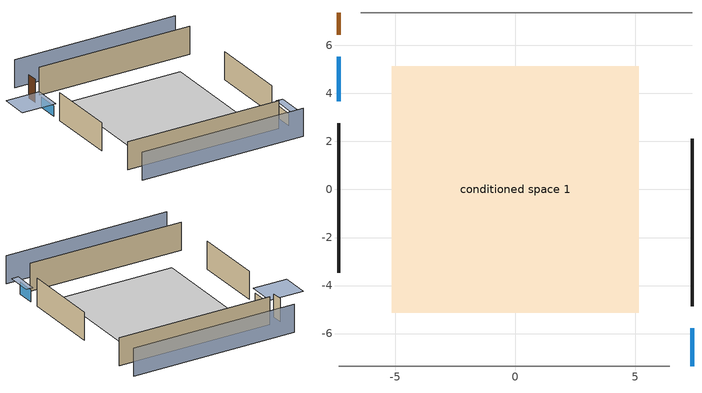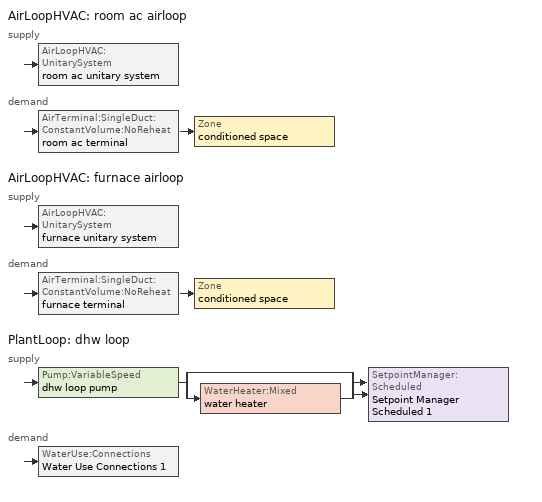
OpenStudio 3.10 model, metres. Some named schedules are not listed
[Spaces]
conditioned space 1
 floor foundation (Slab1 construction): -5.14,-5.14 -5.14,5.14 5.14,5.14 5.14,-5.14 z0
 wall outside (Wall1 construction): 7.36,-4.86 7.36,2.12 z0:2.44
 wall outside (Wall3 construction): -7.36,2.75 -7.36,-3.46 z0:2.44
 wall outside (AdiabaticWallConstruction): 7.36,-7.36 7.36,-5.79 z0:1.07; -7.36,5.52 -7.36,3.68 z0:0.92
 wall outside (AdiabaticWallConstruction 1): -7.36,7.36 -7.36,6.45 z0:2.03
 wall adiabatic (Wall2 construction): -7.36,-7.36 6.43,-7.36 z0:2.44
 wall adiabatic (Wall4 construction): 7.36,7.36 -6.43,7.36 z0:2.44
 window (WindowConstruction): 7.36,-7.36 7.36,-5.79 z0:1.07
 window (WindowConstruction 1): -7.36,5.52 -7.36,3.68 z0:0.91
 door (Door): -7.36,7.36 -7.36,6.45 z0:2.03
 ceiling adiabatic (Floor1 construction): 5.14,-5.14 5.14,5.14 -5.14,5.14 -5.14,-5.14 z0
shading: 7.36,9.5 -7.36,9.5 / -7.36,-9.5 7.36,-9.5 z0:2.44; 7.36,-5.48 7.36,-7.67 7.97,-7.67 7.97,-5.48 z1.37; -7.36,3.38 -7.36,5.82 -10.41,5.82 -10.41,3.38 z1.22
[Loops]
AirLoopHVAC 'room ac airloop'
 supply: AirLoopHVAC:UnitarySystem 'room ac unitary system'
 demand: AirTerminal:SingleDuct:ConstantVolume:NoReheat 'room ac terminal' > Zone 'conditioned space'
AirLoopHVAC 'furnace airloop'
 supply: AirLoopHVAC:UnitarySystem 'furnace unitary system'
 demand: AirTerminal:SingleDuct:ConstantVolume:NoReheat 'furnace terminal' > Zone 'conditioned space'
PlantLoop 'dhw loop'
 supply: Pump:VariableSpeed 'dhw loop pump' > split
  | bypass
  | WaterHeater:Mixed 'water heater'
  join > SetpointManager:Scheduled 'Setpoint Manager Scheduled 1'
 demand: WaterUse:Connections 'Water Use Connections 1'
[Site]
Chicago_IL: Latitude {deg}=41.9396; Longitude {deg}=-87.6568; Time Zone {hr}=-6; Elevation {m}=186; Terrain=Suburbs; Keep Site Location Information=Yes
[Site:GroundTemperature:Shallow]
5.77245, 3.41082, 3.22169, 4.34241, 8.84146, 13.3195, 17.2018, 19.6611, 19.8701, 17.8698, 14.0866, 9.74583
[Site:WaterMainsTemperature]
Calculation Method=Schedule; Temperature Schedule=mains temperature schedule
[Building]
Building 1
[Material] Roughness=Rough
Name | Thickness {m} | Conductivity {W/m-K} | Density {kg/m3} | Specific Heat {J/kg-K} | Thermal Absorptance | Solar Absorptance | Visible Absorptance
osb sheathing 0.5 in. | 0.0127 | 0.115458 | 512.64 | 1214.23 | 0.9 | 0.7 | 0.7
wall layer 1 | 0.2032 | 0.138231 | 1762.2 | 795.53 | 0.9 | 0.7 | 0.7
gypsum board | 0.0127 | 0.160291 | 801 | 837.4 | 0.9 | 0.6 | 0.6
osb sheathing 0.5 in. 1; osb sheathing 0.5 in. 2 | 0.0127 | 0.115458 | 512.64 | 1214.23
wall layer 2; wall layer 3 | 0.2032 | 0.737216 | 1762.2 | 795.53 | 0.9 | 0.7 | 0.7
ceiling stud and cavity | 0.0889 | 1.05181 | 20.9862 | 1087.66 | 0.9 | 0.7 | 0.7
gypsum board 1 | 0.00254 | 0.160291 | 801 | 837.4 | 0.9 | 0.6 | 0.6
concrete 4.0 in. | 0.1016 | 1.803125 | 2242.8 | 837.4 | 0.9 | 0.7 | 0.7
floor covering | 0.0127 | 0.0450781 | 54.468 | 1339.84 | 0.9 | 0.9 | 0.9
wood siding; wood siding 1 | 0.0254 | 0.102417 | 544.68 | 1172.36
wall rigid ins | 0.512978 | 0.029427 | 32.04 | 1214.23 | 0.9 | 0.7 | 0.7
wall stud and cavity | 0.0889 | 0.380278 | 52.3479 | 1209.89 | 0.9 | 0.7 | 0.7
door material | 0.04445 | 0.0612267 | 512.64 | 1214.23 | 0.9 | 0.7 | 0.7
wall stud and cavity 1 | 0.0889 | 0.391764 | 83.0341 | 1211.67 | 0.9 | 0.7 | 0.7
furniture material conditioned space 1 | 0.1524 | 0.115458 | 640.8 | 1214.23 | 0.9 | 0.6 | 0.6
[Construction]
Wall1 construction: osb sheathing 0.5 in., wall layer 1, gypsum board
Wall2 construction: osb sheathing 0.5 in. 1, wall layer 2, gypsum board
Wall3 construction: osb sheathing 0.5 in. 1, wall layer 1, gypsum board
Wall4 construction: osb sheathing 0.5 in. 2, wall layer 3, gypsum board
Floor1 construction: ceiling stud and cavity, gypsum board 1
Slab1 construction: concrete 4.0 in., floor covering
WindowConstruction; WindowConstruction 1: WindowMaterial
AdiabaticWallConstruction: wood siding, wall rigid ins, wall stud and cavity, gypsum board
Door: door material
AdiabaticWallConstruction 1: wood siding 1, wall rigid ins, wall stud and cavity, gypsum board
PartitionWallConstruction: gypsum board, wall stud and cavity 1, gypsum board
furniture construction conditioned space 1: furniture material conditioned space 1
[WindowMaterial:SimpleGlazingSystem]
WindowMaterial: U-Factor {W/m2-K}=2.15764; Solar Heat Gain Coefficient=0.44
[ThermalZone]
conditioned space: Multiplier=1; Volume {m3}=257.797; Thermostat=conditioned space temperature setpoint; Use Ideal Air Loads=No
[Sizing:Zone]
conditioned space: Zone Cooling Design Supply Air Temperature Input Method=SupplyAirTemperature; Zone Cooling Design Supply Air Temperature {C}=14; Zone Cooling Design Supply Air Temperature Difference {deltaC}=11.11; Zone Heating Design Supply Air Temperature Input Method=SupplyAirTemperature; Zone Heating Design Supply Air Temperature {C}=40; Zone Heating Design Supply Air Temperature Difference {deltaC}=11.11; Zone Cooling Design Supply Air Humidity Ratio {kg-H2O/kg-air}=0.0085; Zone Heating Design Supply Air Humidity Ratio {kg-H2O/kg-air}=0.008; Cooling Design Air Flow Method=DesignDay; Heating Design Air Flow Method=DesignDay; Account for Dedicated Outdoor Air System=No; Dedicated Outdoor Air System Control Strategy=NeutralSupplyAir; Dedicated Outdoor Air Low Setpoint Temperature for Design {C}=autosize; Dedicated Outdoor Air High Setpoint Temperature for Design {C}=autosize; Zone Load Sizing Method=Sensible Load Only No Latent Load; Zone Latent Cooling Design Supply Air Humidity Ratio Input Method=HumidityRatioDifference; Zone Cooling Design Supply Air Humidity Ratio Difference {kgWater/kgDryAir}=0.005; Zone Latent Heating Design Supply Air Humidity Ratio Input Method=HumidityRatioDifference; Zone Humidification Design Supply Air Humidity Ratio Difference {kgWater/kgDryAir}=0.005; Sizing Option=Coincident
[Zone equipment]
conditioned space: ideal air system, Sequential Fraction Schedule 1, Sequential Fraction Schedule, room ac terminal, Sequential Fraction Schedule 3, Sequential Fraction Schedule 2, furnace terminal, Sequential Fraction Schedule 5, Sequential Fraction Schedule 4
[Space]
conditioned space 1: Thermal Zone=conditioned space; Volume {m3}=257.797
[ThermostatSetpoint:DualSetpoint]
conditioned space temperature setpoint: Heating Setpoint Temperature Schedule=heating setpoint; Cooling Setpoint Temperature Schedule=cooling setpoint; Temperature Difference Between Cutout And Setpoint {deltaC}=0
[Foundation:Kiva]
Foundation Kiva 1: Initial Indoor Air Temperature {C}=21.1111; Wall Height Above Grade {m}=0.1016; Wall Depth Below Slab {m}=0.2032
[Foundation:Kiva:Settings]
Soil Conductivity {W/m-K}=2.4234; Soil Density {kg/m3}=1842.3; Soil Specific Heat {J/kg-K}=418.7; Ground Solar Absorptivity=0.9; Ground Thermal Absorptivity=0.9; Ground Surface Roughness {m}=0.03; Far-Field Width {m}=40; Deep-Ground Boundary Condition=ZeroFlux; Deep-Ground Depth {m}=40; Minimum Cell Dimension {m}=0.2; Maximum Cell Growth Coefficient=3; Simulation Timestep=Timestep
[SurfaceProperty:ExposedFoundationPerimeter]
Slab1: Exposed Perimeter Calculation Method=TotalExposedPerimeter; Total Exposed Perimeter {m}=15.33144
[SurfaceProperty:IncidentSolarMultiplier] Incident Solar Multiplier=1; Incident Solar Multiplier Schedule=trans schedule winter=0.85 summer=0.7
Window1; Window2
[InternalMass:Definition] Design Level Calculation Method=SurfaceArea
Name | Construction | Surface Area {m2}
partition wall mass | PartitionWallConstruction | 105.724
furniture mass conditioned space 1 | furniture construction conditioned space 1 | 42.28946
[InternalMass] Space or SpaceType=conditioned space 1; Multiplier=1
Name | Internal Mass Definition
partition wall mass | partition wall mass
furniture mass conditioned space 1 | furniture mass conditioned space 1
[ZoneHVAC:IdealLoadsAirSystem]
ideal air system: Maximum Heating Supply Air Temperature {C}=50; Minimum Cooling Supply Air Temperature {C}=10; Maximum Heating Supply Air Humidity Ratio {kg-H2O/kg-air}=0.015; Minimum Cooling Supply Air Humidity Ratio {kg-H2O/kg-air}=0.01; Heating Limit=LimitCapacity; Maximum Sensible Heating Capacity {W}=0; Cooling Limit=NoLimit; Dehumidification Control Type=None; Humidification Control Type=None
[Coil:Cooling:DX:SingleSpeed]
room ac clg coil: Availability Schedule=Always On Discrete; Rated Total Cooling Capacity {W}=805.066; Rated Sensible Heat Ratio=0.65; Rated COP {W/W}=3.10362; Rated Air Flow Rate {m3/s}=0.0337074; Rated Evaporator Fan Power Per Volume Flow Rate 2017 {W/(m3/s)}=773.3; Rated Evaporator Fan Power Per Volume Flow Rate 2023 {W/(m3/s)}=934.4; Total Cooling Capacity Function of Temperature Curve=Cool-CAP-fT1; Total Cooling Capacity Function of Flow Fraction Curve=Cool-CAP-fFF1; Energy Input Ratio Function of Temperature Curve=Cool-EIR-fT1; Energy Input Ratio Function of Flow Fraction Curve=Cool-EIR-fFF1; Part Load Fraction Correlation Curve=Cool-PLF-fPLR1; Minimum Outdoor Dry-Bulb Temperature for Compressor Operation {C}=-25; Nominal Time for Condensate Removal to Begin {s}=1000; Ratio of Initial Moisture Evaporation Rate and Steady State Latent Capacity=1.5; Maximum Cycling Rate {cycles/hr}=3; Latent Capacity Time Constant {s}=45; Condenser Type=AirCooled; Evaporative Condenser Effectiveness=0.9; Evaporative Condenser Air Flow Rate {m3/s}=autosize; Evaporative Condenser Pump Rated Power Consumption {W}=autosize; Crankcase Heater Capacity {W}=0; Maximum Outdoor Dry-Bulb Temperature for Crankcase Heater Operation {C}=10; Basin Heater Capacity {W/K}=0; Basin Heater Setpoint Temperature {C}=2
[Fan:SystemModel] Availability Schedule=Always On Discrete; Speed Control Method=Discrete; Electric Power Minimum Flow Rate Fraction=0.2; Design Pressure Rise {Pa}=500; Motor Efficiency=1; Motor In Air Stream Fraction=1; Design Electric Power Consumption {W}=autosize; Design Power Sizing Method=PowerPerFlow; Electric Power Per Unit Flow Rate Per Unit Pressure {W-s/m3-Pa}=1.66667; Fan Total Efficiency=0.7; Motor Loss Radiative Fraction=0; Speed Flow Fraction 1=1; Speed Electric Power Fraction 1=1
Name | Design Maximum Air Flow Rate {m3/s} | Electric Power Per Unit Flow Rate {W/(m3/s)}
room ac supply fan | 0.0335083 | 1e-06
furnace supply fan | 0.130729 | 1059.44
[EnergyManagementSystem:Sensor]
Name | Output Variable or Output Meter Index Key | Output Variable or Output Meter
room_ac_supply_fan_s | room ac supply fan | Fan Electricity Energy
room_ac_clg_coil_s | room ac clg coil | Cooling Coil Total Cooling Energy
furnace_supply_fan_s | furnace supply fan | Fan Electricity Energy
furnace_htg_coil_s | furnace htg coil | Heating Coil Heating Energy
htg_spt; htg_sp_s | heating setpoint | Schedule Value
cond_zone_temp | conditioned space | Zone Air Temperature
oa_temp |  | Site Outdoor Air Drybulb Temperature
water_heater_energy | water heater | Water Heater NaturalGas Rate
water_heater_on_cycle_parasitic | water heater | Water Heater On Cycle Parasitic Electricity Rate
water_heater_off_cycle_parasitic | water heater | Water Heater Off Cycle Parasitic Electricity Rate
fridge_tin_s; tin_s | conditioned space | Zone Mean Air Temperature
out_pb_s |  | Site Outdoor Air Barometric Pressure
out_wt_s |  | Site Outdoor Air Humidity Ratio
win_s | conditioned space | Zone Air Humidity Ratio
site_vw_s |  | Site Wind Speed
tout_s | conditioned space | Zone Outdoor Air Drybulb Temperature
cool_season | cooling season schedule | Schedule Value
furnace_airloop_Fan_RTF_s | furnace supply fan | Fan Runtime Fraction
room_ac_airloop_Fan_RTF_s | room ac supply fan | Fan Runtime Fraction
natural_vent_s | natural vent schedule | Schedule Value
clg_sp_s | cooling setpoint | Schedule Value
mech_vent_range_fan_0_sch_s | mech vent range fan 0 schedule | Schedule Value
mech_vent_bath_fan_0_sch_s | mech vent bath fan 0 schedule | Schedule Value
conditioned_space_htg_unmet_s | conditioned space | Zone Heating Setpoint Not Met Time
conditioned_space_clg_unmet_s | conditioned space | Zone Cooling Setpoint Not Met Time
htg_load_cond |  | Heating:EnergyTransfer:Zone:CONDITIONED SPACE
clg_load_cond |  | Cooling:EnergyTransfer:Zone:CONDITIONED SPACE
[EnergyManagementSystem:Program]
room_ac_supply_fan_disaggregate_program: Set room_ac_supply_fan_clg = 0; If room_ac_clg_coil_s > 0; Set room_ac_supply_fan_clg = room_ac_supply_fan_s; EndIf
furnace_supply_fan_disaggregate_program: Set furnace_supply_fan_primary_htg = 0; If furnace_htg_coil_s > 0; Set furnace_supply_fan_primary_htg = furnace_supply_fan_s; EndIf
other_heated_space_Temperature_Program: Set other_heated_space_temp_sch = 0.0; Set other_heated_space_temp_sch = other_heated_space_temp_sch + (cond_zone_temp * 0.5); Set other_heated_space_temp_sch = other_heated_space_temp_sch + (oa_temp * 0.5); If other_heated_space_temp_sch < htg_spt; Set other_heated_space_temp_sch = htg_spt; EndIf
water_heater_EC_adj: If WarmupFlag == 0; Set dhw_e_cons = water_heater_energy + water_heater_on_cycle_parasitic + water_heater_off_cycle_parasitic; Set water_heater_ec_adj_act = 0.0 * dhw_e_cons / 1; EndIf
fridge_schedule_program: Set Tin = fridge_tin_s*(9.0/5.0)+32.0; Set fridge_schedule_act = 0; If (Hour == 0); Set fridge_schedule_act = (-0.487+0.019*Tin); ElseIf (Hour == 1); Set fridge_schedule_act = (-0.34+0.016*Tin); ElseIf (Hour == 2); Set fridge_schedule_act = (-0.37+0.017*Tin); ElseIf (Hour == 3); Set fridge_schedule_act = (-0.361+0.016*Tin); ElseIf (Hour == 4); Set fridge_schedule_act = (-0.515+0.018*Tin); ElseIf (Hour == 5); Set fridge_schedule_act = (-0.684+0.021*Tin); ElseIf (Hour == 6); Set fridge_schedule_act = (-0.471+0.019*Tin); ElseIf (Hour == 7); Set fridge_schedule_act = (-0.159+0.015*Tin); ElseIf (Hour == 8); Set fridge_schedule_act = (-0.079+0.015*Tin); ElseIf (Hour == 9); Set fridge_schedule_act = (-0.417+0.019*Tin); ElseIf (Hour == 10); Set fridge_schedule_act = (-0.411+0.018*Tin); ElseIf (Hour == 11); Set fridge_schedule_act = (-0.386+0.018*Tin); ElseIf (Hour == 12); Set fridge_schedule_act = (-0.24+0.016*Tin); ElseIf (Hour == 13); Set fridge_schedule_act = (-0.314+0.017*Tin); ElseIf (Hour == 14); Set fridge_schedule_act = (-0.16+0.015*Tin); ElseIf (Hour == 15); Set fridge_schedule_act = (-0.121+0.015*Tin); ElseIf (Hour == 16); Set fridge_schedule_act = (-0.469+0.02*Tin); ElseIf (Hour == 17); Set fridge_schedule_act = (-0.412+0.02*Tin); ElseIf (Hour == 18); Set fridge_schedule_act = (-0.091+0.017*Tin); ElseIf (Hour == 19); Set fridge_schedule_act = (0.077+0.014*Tin); ElseIf (Hour == 20); Set fridge_schedule_act = (-0.118+0.016*Tin); ElseIf (Hour == 21); Set fridge_schedule_act = (-0.247+0.017*Tin); ElseIf (Hour == 22); Set fridge_schedule_act = (-0.445+0.019*Tin); ElseIf (Hour == 23); Set fridge_schedule_act = (-0.544+0.02*Tin); EndIf
natural_vent_program: Set Tin = tin_s; Set Tout = tout_s; Set Wout = out_wt_s; Set Pbar = out_pb_s; Set Phiout = (@RhFnTdbWPb Tout Wout Pbar); Set MaxHR = 0.0115; Set Tnvsp = (htg_sp_s + clg_sp_s) / 2; Set NVavail = natural_vent_s; Set ClgSsnAvail = cool_season; Set Qnv = 0; Set Qwhf = 0; Set whole_house_fan_act = 0; If ((Wout < MaxHR) && (Tin > Tout) && (Tin > Tnvsp) && (ClgSsnAvail > 0)); Set WHF_Flow = 0; Set Adj = (Tin-Tnvsp)/(Tin-Tout); Set Adj = (@Min Adj 1); Set Adj = (@Max Adj 0); If (WHF_Flow > 0); Set Qwhf = WHF_Flow*Adj; Set WHF_W = 0; Set whole_house_fan_act = WHF_W*Adj; ElseIf (NVavail > 0); Set NVArea = 1351.9621992960003; Set Cs = 8.968567957270247e-05; Set Cw = 6.158219665777789e-05; Set Tdiff = Tin-Tout; Set dT = (@Abs Tdiff); Set Vwind = site_vw_s; Set SGNV = NVArea*Adj*((((Cs*dT)+(Cw*(Vwind^2)))^0.5)/1000); Set MaxNV = 1.4322031742976002; Set Qnv = (@Min SGNV MaxNV); EndIf; EndIf; Set natural_vent_flow_act = Qnv; Set whole_house_fan_flow_act = Qwhf; Set natural_vent_program_Qnv = Qnv; Set natural_vent_program_Qwhf = Qwhf
infil_program: Set p_m = 0.14; Set p_s = 0.22; Set s_m = 270; Set s_s = 370; Set z_m = 9.99744; Set z_s = 2.4384; Set f_t = (((s_m/z_m)^p_m)*((z_s/s_s)^p_s)); Set Tdiff = tin_s-tout_s; Set dT = @Abs Tdiff; Set c = 0.038; Set Cs = 0.0652; Set Cw = 0.1484; Set n = 0.65; Set sft = (f_t*0.7000000000000001); Set temp1 = ((c*Cw)*((sft*site_vw_s)^(2*n)))^2; Set Qinf = (((c*Cs*(dT^n))^2)+temp1)^0.5; Set Qinf = (@Max Qinf 0); Set mech_vent_house_fan_sensible_load_act = 0.0; Set mech_vent_house_fan_latent_load_act = 0.0; Set OASupInPb = out_pb_s; Set OASupInTemp = tout_s; Set OASupInW = out_wt_s; Set OASupRho = (@RhoAirFnPbTdbW OASupInPb OASupInTemp OASupInW); Set OASupCp = (@CpAirFnW OASupInW); Set OASupInEnth = (@HFnTdbW OASupInTemp OASupInW); Set ZoneTemp = tin_s; Set ZoneW = win_s; Set ZoneCp = (@CpAirFnW ZoneW); Set ZoneAirEnth = (@HFnTdbW ZoneTemp ZoneW); Set mech_vent_house_fan_cfis_act = 0.0; Set QWHV_cfis_sup = 0.0; Set QWHV_cfis_suppl_sup = 0.0; Set QWHV_cfis_suppl_exh = 0.0; Set Qrange = 0; Set Qrange = Qrange + 0.04719 * mech_vent_range_fan_0_sch_s; Set Qbath = 0; Set Qbath = Qbath + 0.0236 * mech_vent_bath_fan_0_sch_s; Set Qdryer = 0; Set QWHV_sup = 0.0; Set QWHV_exh = 0.0; Set Qsupply = QWHV_sup + QWHV_cfis_sup + QWHV_cfis_suppl_sup; Set Qexhaust = Qrange + Qbath + Qdryer + QWHV_exh + QWHV_cfis_suppl_exh; Set Qfan = (@Max Qexhaust Qsupply); Set Qducts = 0; If Qducts < 0; Set Qsupply = Qsupply - Qducts; Else; Set Qexhaust = Qexhaust + Qducts; EndIf; Set Qfan_with_ducts = (@Max Qexhaust Qsupply); Set Qimb = (@Abs (Qsupply - Qexhaust)); If Qinf + Qimb > 0; Set Qtot = Qfan_with_ducts + (Qinf^2) / (Qinf + Qimb); Else; Set Qtot = Qfan_with_ducts; EndIf; Set Qinf_adj = Qtot - Qfan; Set infil_flow_act = Qinf_adj; Set infil_program_Qinf = Qinf_adj; Set infil_program_Qfan = Qfan; Set Qload = Qfan; Set Effectiveness_Sens = 0.0; Set Effectiveness_Lat = 0.0; Set Fan_MFR = Qload * OASupRho; Set ZoneInEnth = OASupInEnth; Set ZoneInTemp = OASupInTemp; Set FanTotalToCond = Fan_MFR * (ZoneInEnth - ZoneAirEnth); Set FanSensToCond = Fan_MFR * ZoneCp * (ZoneInTemp - ZoneTemp); Set FanLatToCond = FanTotalToCond - FanSensToCond; Set mech_vent_house_fan_sensible_load_act = mech_vent_house_fan_sensible_load_act + FanSensToCond; Set mech_vent_house_fan_latent_load_act = mech_vent_house_fan_latent_load_act + FanLatToCond
unmet_hours_program: Set htg_unmet_hours = 0; Set clg_unmet_hours = 0; Set unit_htg_unmet_hours = 0; If ((DayOfYear >= 1) && (DayOfYear <= 365)); Set unit_htg_unmet_hours = unit_htg_unmet_hours + conditioned_space_htg_unmet_s; If unit_htg_unmet_hours > htg_unmet_hours; Set htg_unmet_hours = unit_htg_unmet_hours; EndIf; EndIf; Set unit_clg_unmet_hours = 0; If ((DayOfYear >= 1) && (DayOfYear <= 365)); Set unit_clg_unmet_hours = unit_clg_unmet_hours + conditioned_space_clg_unmet_s; If unit_clg_unmet_hours > clg_unmet_hours; Set clg_unmet_hours = unit_clg_unmet_hours; EndIf; EndIf
total_loads_program: Set loads_htg_tot = 0; Set loads_clg_tot = 0; If htg_load_cond > 0; Set loads_htg_tot = loads_htg_tot + (htg_load_cond - clg_load_cond) * 1.0; EndIf; Set loads_htg_tot = (@Max loads_htg_tot 0); If clg_load_cond > 0; Set loads_clg_tot = loads_clg_tot + (clg_load_cond - htg_load_cond) * 0.4; EndIf; Set loads_clg_tot = (@Max loads_clg_tot 0)
total_airflows_program: Set total_infil_flow_rate = 0; Set total_mechvent_flow_rate = 0; Set total_natvent_flow_rate = 0; Set total_whf_flow_rate = 0; Set total_infil_flow_rate = total_infil_flow_rate + (infil_program_Qinf * 1); Set total_mechvent_flow_rate = total_mechvent_flow_rate + (infil_program_Qfan * 1); Set total_natvent_flow_rate = total_natvent_flow_rate + (natural_vent_program_Qnv * 1); Set total_whf_flow_rate = total_whf_flow_rate + (natural_vent_program_Qwhf * 1)
[EnergyManagementSystem:ProgramCallingManager]
room_ac_supply_fan_disaggregate_program_calling_manager: EndOfSystemTimestepBeforeHVACReporting; room_ac_supply_fan_disaggregate_program
furnace_supply_fan_disaggregate_program_calling_manager: EndOfSystemTimestepBeforeHVACReporting; furnace_supply_fan_disaggregate_program
other_heated_space_Temperature_Program_calling_manager: EndOfSystemTimestepAfterHVACReporting; other_heated_space_Temperature_Program
water_heater_EC_adj_ProgramManager: EndOfSystemTimestepBeforeHVACReporting; water_heater_EC_adj
fridge_schedule_program_calling_manager: BeginZoneTimestepAfterInitHeatBalance; fridge_schedule_program
natural_vent_program_calling_manager: BeginZoneTimestepAfterInitHeatBalance; natural_vent_program
infil_program_calling_manager: BeginZoneTimestepAfterInitHeatBalance; infil_program
unmet_hours_program_calling_manager: EndOfZoneTimestepBeforeZoneReporting; unmet_hours_program
total_loads_program_calling_manager: EndOfZoneTimestepAfterZoneReporting; total_loads_program
total_airflows_program_calling_manager: EndOfZoneTimestepAfterZoneReporting; total_airflows_program
[EnergyManagementSystem:OutputVariable] Type of Data in Variable=Summed
Name | EMS Variable | Update Frequency | EMS Program or Subroutine | Units
room ac supply fan disaggregate clg | room_ac_supply_fan_clg | SystemTimestep | room_ac_supply_fan_disaggregate_program | J
furnace supply fan disaggregate htg primary | furnace_supply_fan_primary_htg | SystemTimestep | furnace_supply_fan_disaggregate_program | J
loads_htg_tot_peakload_outvar; loads_htg_tot_annual_outvar | loads_htg_tot | ZoneTimestep | total_loads_program | J
loads_clg_tot_peakload_outvar; loads_clg_tot_annual_outvar | loads_clg_tot | ZoneTimestep | total_loads_program | J
htg_unmet_hours_annual_outvar | htg_unmet_hours | ZoneTimestep | unmet_hours_program | hr
clg_unmet_hours_annual_outvar | clg_unmet_hours | ZoneTimestep | unmet_hours_program | hr
[AirLoopHVAC:UnitarySystem] Control Type=Load; Controlling Zone or Thermostat Location=conditioned space; Dehumidification Control Type=None; Availability Schedule=Always On Discrete; Fan Placement=BlowThrough; DX Heating Coil Sizing Ratio=1; Use DOAS DX Cooling Coil=No; DOAS DX Cooling Coil Leaving Minimum Air Temperature {C}=2; Latent Load Control=SensibleOnlyLoadControl; Supply Air Flow Rate Method During Cooling Operation=SupplyAirFlowRate; Supply Air Flow Rate Method During Heating Operation=SupplyAirFlowRate; Supply Air Flow Rate Method When No Cooling or Heating is Required=SupplyAirFlowRate; Supply Air Flow Rate When No Cooling or Heating is Required {m3/s}=0; No Load Supply Air Flow Rate Control Set To Low Speed=Yes; Maximum Supply Air Temperature {C}=48.8889; Maximum Outdoor Dry-Bulb Temperature for Supplemental Heater Operation {C}=21; Ancilliary On-Cycle Electric Power {W}=0; Ancilliary Off-Cycle Electric Power {W}=0
Name | Supply Fan | Supply Air Fan Operating Mode Schedule | Cooling Coil | Supply Air Flow Rate During Cooling Operation {m3/s} | Supply Air Flow Rate During Heating Operation {m3/s} | Heating Coil
room ac unitary system | room ac supply fan | room ac auto fan schedule | room ac clg coil | 0.0335083 | 0
furnace unitary system | furnace supply fan | furnace auto fan schedule |  | 0 | 0.130729 | furnace htg coil
[AirLoopHVAC] Availability Schedule=Always On Discrete; Design Return Air Flow Fraction of Supply Air Flow=1
Name | Design Supply Air Flow Rate {m3/s}
room ac airloop | 0.0335083
furnace airloop | 0.130729
[Sizing:System] Central Heating Maximum System Air Flow Ratio=0.3; Preheat Design Temperature {C}=7; Preheat Design Humidity Ratio {kg-H2O/kg-Air}=0.008; Precool Design Temperature {C}=12.8; Precool Design Humidity Ratio {kg-H2O/kg-Air}=0.008; Central Cooling Design Supply Air Temperature {C}=12.8; Central Heating Design Supply Air Temperature {C}=16.7; 100% Outdoor Air in Cooling=Yes; 100% Outdoor Air in Heating=Yes; Central Cooling Design Supply Air Humidity Ratio {kg-H2O/kg-Air}=0.0085; Zone Maximum Outdoor Air Fraction=1; Cooling Supply Air Flow Rate Per Floor Area {m3/s-m2}=0.00996765; Cooling Fraction of Autosized Cooling Supply Air Flow Rate=1; Cooling Supply Air Flow Rate Per Unit Cooling Capacity {m3/s-W}=3.94755e-05; Heating Supply Air Flow Rate Per Floor Area {m3/s-m2}=0.00996765; Heating Fraction of Autosized Heating Supply Air Flow Rate=1; Heating Fraction of Autosized Cooling Supply Air Flow Rate=1; Heating Supply Air Flow Rate Per Unit Heating Capacity {m3/s-W}=3.15882e-05; Cooling Design Capacity Method=CoolingDesignCapacity; Cooling Design Capacity {W}=autosize; Cooling Design Capacity Per Floor Area {W/m2}=234.7; Fraction of Autosized Cooling Design Capacity=1; Heating Design Capacity Method=HeatingDesignCapacity; Heating Design Capacity {W}=autosize; Heating Design Capacity Per Floor Area {W/m2}=157; Fraction of Autosized Heating Design Capacity=1; Central Cooling Capacity Control Method=OnOff; Occupant Diversity=autosize
room ac airloop; furnace airloop
[AirTerminal:SingleDuct:ConstantVolume:NoReheat] Availability Schedule=Always On Discrete
Name | Maximum Air Flow Rate {m3/s}
room ac terminal | 0.0335083
furnace terminal | 0.130729
[Coil:Heating:Gas]
furnace htg coil: Availability Schedule=Always On Discrete; Gas Burner Efficiency=0.8; Nominal Capacity {W}=4065.48; On Cycle Parasitic Electric Load {W}=0; Off Cycle Parasitic Gas Load {W}=0; Fuel Type=NaturalGas
[EnergyManagementSystem:Actuator]
Name | Actuated Component | Actuated Component Type | Actuated Component Control Type | Zone or Space
other_heated_space_temp_sch | other heated space | Schedule:Constant | Schedule Value
water_heater_ec_adj_act | water heater energy adjustment1 | OtherEquipment | Power Level | conditioned space 1
fridge_schedule_act | fridge schedule | Schedule:Constant | Schedule Value
natural_vent_flow_act | natural vent flow | Zone Infiltration | Air Exchange Flow Rate
whole_house_fan_flow_act | whole house fan flow | Zone Infiltration | Air Exchange Flow Rate
whole_house_fan_act | whole house fan | ElectricEquipment | Electricity Rate | conditioned space 1
mech_vent_house_fan_cfis_act | mech vent house fan cfis | ElectricEquipment | Electricity Rate | conditioned space 1
mech_vent_house_fan_sensible_load_act | mech vent house fan sensible load | OtherEquipment | Power Level | conditioned space 1
mech_vent_house_fan_latent_load_act | mech vent house fan latent load | OtherEquipment | Power Level | conditioned space 1
infil_flow_act | infil flow | Zone Infiltration | Air Exchange Flow Rate
[PlantLoop]
dhw loop: Fluid Type=Water; Glycol Concentration=0; Maximum Loop Flow Rate {m3/s}=0.01; Plant Loop Volume {m3}=0.003; Load Distribution Scheme=Optimal
[Sizing:Plant]
dhw loop: Loop Type=Heating; Design Loop Exit Temperature {C}=52.6667; Loop Design Temperature Difference {deltaC}=5.55556; Sizing Option=NonCoincident; Zone Timesteps in Averaging Window=1; Coincident Sizing Factor Mode=None
[Pump:VariableSpeed]
dhw loop pump: Rated Flow Rate {m3/s}=0.01; Rated Pump Head {Pa}=1; Rated Power Consumption {W}=0; Motor Efficiency=0.85; Fraction of Motor Inefficiencies to Fluid Stream=0; Coefficient 1 of the Part Load Performance Curve=0; Coefficient 2 of the Part Load Performance Curve=1; Coefficient 3 of the Part Load Performance Curve=0; Coefficient 4 of the Part Load Performance Curve=0; Minimum Flow Rate {m3/s}=0; Pump Control Type=Intermittent; Skin Loss Radiative Fraction=0.5; Design Power Sizing Method=PowerPerFlowPerPressure; Design Electric Power per Unit Flow Rate {W/(m3/s)}=348701.1; Design Shaft Power per Unit Flow Rate per Unit Head {W-s/m3-Pa}=1.28205; Design Minimum Flow Rate Fraction=0
[SetpointManager:Scheduled]
Setpoint Manager Scheduled 1: Control Variable=Temperature; Schedule=dhw temp
[WaterHeater:Mixed]
water heater: Tank Volume {m3}=0.107884; Setpoint Temperature Schedule=water heater setpoint; Deadband Temperature Difference {deltaC}=2; Maximum Temperature Limit {C}=99; Heater Control Type=Cycle; Heater Maximum Capacity {W}=10550.6; Heater Minimum Capacity {W}=0; Heater Fuel Type=NaturalGas; Heater Thermal Efficiency=0.774905; Off Cycle Parasitic Fuel Consumption Rate {W}=0; Off Cycle Parasitic Fuel Type=Electricity; Off Cycle Parasitic Heat Fraction to Tank=0; On Cycle Parasitic Fuel Consumption Rate {W}=0; On Cycle Parasitic Fuel Type=Electricity; On Cycle Parasitic Heat Fraction to Tank=0; Ambient Temperature Indicator=Schedule; Ambient Temperature Schedule=other heated space; Off Cycle Loss Coefficient to Ambient Temperature {W/K}=4.19338; Off Cycle Loss Fraction to Thermal Zone=0.64; On Cycle Loss Coefficient to Ambient Temperature {W/K}=4.19338; On Cycle Loss Fraction to Thermal Zone=1; Use Side Effectiveness=1; Source Side Effectiveness=1; Use Side Design Flow Rate {m3/s}=autosize; Source Side Design Flow Rate {m3/s}=autosize; Indirect Water Heating Recovery Time {hr}=1.5; Source Side Flow Control Mode=IndirectHeatPrimarySetpoint
[WaterHeater:Sizing]
water heater: Design Mode=PeakDraw; Time Storage Can Meet Peak Draw {hr}=0.538503; Time for Tank Recovery {hr}=0; Nominal Tank Volume for Autosizing Plant Connections {m3}=1
[OtherEquipment:Definition] Design Level Calculation Method=EquipmentLevel
Name | Design Level {W} | Fraction Latent | Fraction Radiant | Fraction Lost
water heater energy adjustment1 | 0.01 | 0 | 0 | 1
cooking range 2 | 3108.77 | 0.16 | 0.384 | 0.2
general water use sensible | -27.3882 | 0 | 0.6 | 0
general water use latent | 27.79 | 1 | 0 | 0
mech vent house fan sensible load | 0 | 0 | 0 | 0
mech vent house fan latent load | 0 | 1 | 0 | 0
[OtherEquipment] Space or SpaceType=conditioned space 1
Name | Other Equipment Definition | Schedule | Fuel Type
water heater energy adjustment1 | water heater energy adjustment1 | Always On Discrete | NaturalGas
cooking range 1 | cooking range 2 | cooking_range | NaturalGas
general water use sensible | general water use sensible | general water use schedule
general water use latent | general water use latent | general water use schedule
mech vent house fan sensible load | mech vent house fan sensible load | Always On Discrete
mech vent house fan latent load | mech vent house fan latent load | Always On Discrete
[WaterUse:Connections]
Water Use Connections 1: Drain Water Heat Exchanger Type=None; Drain Water Heat Exchanger Destination=Plant; Water Use Equipment Name 1=dhw fixtures; Water Use Equipment Name 2=dhw distribution waste; Water Use Equipment Name 3=dishwasher
[External:File]
External File 1: File=in.schedules.csv
[ElectricEquipment:Definition] Design Level Calculation Method=EquipmentLevel
Name | Design Level {W} | Fraction Latent | Fraction Radiant | Fraction Lost
dishwasher | 843.722 | 0.3 | 0.18 | 0.4
fridge | 41.5354 | 0 | 0.6 | 0
cooking range | 106.076 | 0.16 | 0.384 | 0.2
misc tv | 106.804 | 0 | 0.6 | 0
misc plug loads | 78.0329 | 0.021 | 0.558 | 0.049
whole house fan; mech vent house fan | 0 | 0 | 0 | 1
mech vent house fan cfis | 0 | 0 | 0 | 0
mech vent range fan 0 | 30 | 0 | 0 | 1
mech vent bath fan 0 | 15 | 0 | 0 | 1
[ElectricEquipment] Space or SpaceType=conditioned space 1
Name | Electric Equipment Definition | Schedule
dishwasher | dishwasher | dishwasher
fridge | fridge | fridge schedule
cooking range | cooking range | cooking_range
misc tv | misc tv | plug_loads_tv
misc plug loads | misc plug loads | plug_loads_other
whole house fan | whole house fan | Always On Discrete
mech vent house fan | mech vent house fan | mech vent house fan schedule
mech vent house fan cfis | mech vent house fan cfis | mech vent house fan cfis schedule
mech vent range fan 0 | mech vent range fan 0 | mech vent range fan 0 schedule
mech vent bath fan 0 | mech vent bath fan 0 | mech vent bath fan 0 schedule
[WaterUse:Equipment:Definition]
Name | Peak Flow Rate {m3/s} | Target Temperature Schedule
dhw fixtures | 6.6284e-06 | mixed water temperature schedule
dhw distribution waste | 3.44908e-06 | mixed water temperature schedule
dishwasher | 3.90682e-06
[WaterUse:Equipment]
Name | Water Use Equipment Definition | Flow Rate Fraction Schedule
dhw fixtures | dhw fixtures | hot_water_fixtures
dhw distribution waste | dhw distribution waste | hot_water_fixtures
dishwasher | dishwasher | hot_water_dishwasher
[Lights:Definition]
interior lighting: Design Level Calculation Method=LightingLevel; Lighting Level {W}=614.609; Fraction Radiant=0.6; Fraction Visible=0.2; Return Air Fraction=0
[Lights]
interior lighting: Lights Definition=interior lighting; Space or SpaceType=conditioned space 1; Schedule=lighting_interior; Fraction Replaceable=1
[Exterior:Lights:Definition]
exterior lighting: Design Level {W}=36.1085
[Exterior:Lights]
exterior lighting: Exterior Lights Definition=exterior lighting; Schedule=exterior lighting schedule
[People:Definition]
occupants: Number of People Calculation Method=People; Number of People {people}=1; Fraction Radiant=0.314171; Sensible Heat Fraction=0.56303; Carbon Dioxide Generation Rate {m3/s-W}=0; Enable ASHRAE 55 Comfort Warnings=No; Mean Radiant Temperature Calculation Type=EnclosureAveraged
[People]
occupants: People Definition=occupants; Space or SpaceType=conditioned space 1; Number of People Schedule=occupants; Activity Level Schedule=occupants activity schedule; Multiplier=1
[EnergyManagementSystem:InternalVariable] Internal Data Type=Fan Maximum Mass Flow Rate
Name | Internal Data Index Key
furnace_airloop_max_sup_fan_mfr | furnace supply fan
room_ac_airloop_max_sup_fan_mfr | room ac supply fan
[SpaceInfiltration:DesignFlowRate] Space or SpaceType=conditioned space 1; Schedule=Always On Discrete; Design Flow Rate Calculation Method=Flow/Space; Design Flow Rate {m3/s}=0; Density Basis=Outdoor
natural vent flow; whole house fan flow; infil flow
[Schedule:Ruleset]
Name | Default Day Schedule
heating setpoint | heating setpoint default day
cooling setpoint | cooling setpoint default day
trans schedule winter=0.85 summer=0.7 | trans schedule winter=0.85 summer=0.7 default day
exterior lighting schedule | exterior lighting schedule default day
general water use schedule | general water use schedule default day
cooling season schedule | cooling season schedule default day
natural vent schedule | natural vent schedule default day
mech vent range fan 0 schedule | mech vent range fan 0 schedule default day
mech vent bath fan 0 schedule | mech vent bath fan 0 schedule default day
[Schedule:Day]
heating setpoint default day; cooling setpoint default day; trans schedule winter=0.85 summer=0.7 default day; exterior lighting schedule default day; general water use schedule default day; cooling season schedule default day; cooling season schedule day; cooling season schedule day 2; natural vent schedule default day; mech vent range fan 0 schedule default day; mech vent bath fan 0 schedule default day: 24, 0, 0
heating setpoint day: 1, 0, 21.1111, 10, 0, 17.7778, 24, 0, 21.1111
cooling setpoint day: 24, 0, 21.1111
trans schedule winter=0.85 summer=0.7 day; trans schedule winter=0.85 summer=0.7 day 2: 24, 0, 0.85
trans schedule winter=0.85 summer=0.7 day 1: 24, 0, 0.7
exterior lighting schedule day: 1, 0, 0.566667, 3, 0, 0.524167, 5, 0, 0.495833, 6, 0, 0.5525, 7, 0, 0.623333, 8, 0, 0.580833, 9, 0, 0.439167, 10, 0, 0.354167, 12, 0, 0.34, 13, 0, 0.354167, 14, 0, 0.396667, 15, 0, 0.425, 16, 0, 0.495833, 17, 0, 0.623333, 18, 0, 0.793333, 19, 0, 0.906667, 20, 0, 0.963333, 21, 0, 0.991667, 22, 0, 0.920833, 23, 0, 0.793333, 24, 0, 0.665833
exterior lighting schedule day 1: 1, 0, 0.528571, 3, 0, 0.488929, 5, 0, 0.4625, 6, 0, 0.515357, 7, 0, 0.581429, 8, 0, 0.541786, 9, 0, 0.409643, 10, 0, 0.330357, 12, 0, 0.317143, 13, 0, 0.330357, 14, 0, 0.37, 15, 0, 0.396429, 16, 0, 0.4625, 17, 0, 0.581429, 18, 0, 0.74, 19, 0, 0.845714, 20, 0, 0.898571, 21, 0, 0.925, 22, 0, 0.858929, 23, 0, 0.74, 24, 0, 0.621071
exterior lighting schedule day 2: 1, 0, 0.485714, 3, 0, 0.449286, 5, 0, 0.425, 6, 0, 0.473571, 7, 0, 0.534286, 8, 0, 0.497857, 9, 0, 0.376429, 10, 0, 0.303571, 12, 0, 0.291429, 13, 0, 0.303571, 14, 0, 0.34, 15, 0, 0.364286, 16, 0, 0.425, 17, 0, 0.534286, 18, 0, 0.68, 19, 0, 0.777143, 20, 0, 0.825714, 21, 0, 0.85, 22, 0, 0.789286, 23, 0, 0.68, 24, 0, 0.570714
exterior lighting schedule day 3: 1, 0, 0.442857, 3, 0, 0.409643, 5, 0, 0.3875, 6, 0, 0.431786, 7, 0, 0.487143, 8, 0, 0.453929, 9, 0, 0.343214, 10, 0, 0.276786, 12, 0, 0.265714, 13, 0, 0.276786, 14, 0, 0.31, 15, 0, 0.332143, 16, 0, 0.3875, 17, 0, 0.487143, 18, 0, 0.62, 19, 0, 0.708571, 20, 0, 0.752857, 21, 0, 0.775, 22, 0, 0.719643, 23, 0, 0.62, 24, 0, 0.520357
exterior lighting schedule day 4: 1, 0, 0.4, 3, 0, 0.37, 5, 0, 0.35, 6, 0, 0.39, 7, 0, 0.44, 8, 0, 0.41, 9, 0, 0.31, 10, 0, 0.25, 12, 0, 0.24, 13, 0, 0.25, 14, 0, 0.28, 15, 0, 0.3, 16, 0, 0.35, 17, 0, 0.44, 18, 0, 0.56, 19, 0, 0.64, 20, 0, 0.68, 21, 0, 0.7, 22, 0, 0.65, 23, 0, 0.56, 24, 0, 0.47
exterior lighting schedule day 5: 1, 0, 0.380952, 3, 0, 0.352381, 5, 0, 0.333333, 6, 0, 0.371429, 7, 0, 0.419048, 8, 0, 0.390476, 9, 0, 0.295238, 10, 0, 0.238095, 12, 0, 0.228571, 13, 0, 0.238095, 14, 0, 0.266667, 15, 0, 0.285714, 16, 0, 0.333333, 17, 0, 0.419048, 18, 0, 0.533333, 19, 0, 0.609524, 20, 0, 0.647619, 21, 0, 0.666667, 22, 0, 0.619048, 23, 0, 0.533333, 24, 0, 0.447619
exterior lighting schedule day 6: 1, 0, 0.390476, 3, 0, 0.36119, 5, 0, 0.341667, 6, 0, 0.380714, 7, 0, 0.429524, 8, 0, 0.400238, 9, 0, 0.302619, 10, 0, 0.244048, 12, 0, 0.234286, 13, 0, 0.244048, 14, 0, 0.273333, 15, 0, 0.292857, 16, 0, 0.341667, 17, 0, 0.429524, 18, 0, 0.546667, 19, 0, 0.624762, 20, 0, 0.66381, 21, 0, 0.683333, 22, 0, 0.634524, 23, 0, 0.546667, 24, 0, 0.45881
exterior lighting schedule day 7: 1, 0, 0.419048, 3, 0, 0.387619, 5, 0, 0.366667, 6, 0, 0.408571, 7, 0, 0.460952, 8, 0, 0.429524, 9, 0, 0.324762, 10, 0, 0.261905, 12, 0, 0.251429, 13, 0, 0.261905, 14, 0, 0.293333, 15, 0, 0.314286, 16, 0, 0.366667, 17, 0, 0.460952, 18, 0, 0.586667, 19, 0, 0.670476, 20, 0, 0.712381, 21, 0, 0.733333, 22, 0, 0.680952, 23, 0, 0.586667, 24, 0, 0.492381
exterior lighting schedule day 8: 1, 0, 0.466667, 3, 0, 0.431667, 5, 0, 0.408333, 6, 0, 0.455, 7, 0, 0.513333, 8, 0, 0.478333, 9, 0, 0.361667, 10, 0, 0.291667, 12, 0, 0.28, 13, 0, 0.291667, 14, 0, 0.326667, 15, 0, 0.35, 16, 0, 0.408333, 17, 0, 0.513333, 18, 0, 0.653333, 19, 0, 0.746667, 20, 0, 0.793333, 21, 0, 0.816667, 22, 0, 0.758333, 23, 0, 0.653333, 24, 0, 0.548333
exterior lighting schedule day 9: 1, 0, 0.509524, 3, 0, 0.47131, 5, 0, 0.445833, 6, 0, 0.496786, 7, 0, 0.560476, 8, 0, 0.522262, 9, 0, 0.394881, 10, 0, 0.318452, 12, 0, 0.305714, 13, 0, 0.318452, 14, 0, 0.356667, 15, 0, 0.382143, 16, 0, 0.445833, 17, 0, 0.560476, 18, 0, 0.713333, 19, 0, 0.815238, 20, 0, 0.86619, 21, 0, 0.891667, 22, 0, 0.827976, 23, 0, 0.713333, 24, 0, 0.59869
exterior lighting schedule day 10: 1, 0, 0.552381, 3, 0, 0.510952, 5, 0, 0.483333, 6, 0, 0.538571, 7, 0, 0.607619, 8, 0, 0.56619, 9, 0, 0.428095, 10, 0, 0.345238, 12, 0, 0.331429, 13, 0, 0.345238, 14, 0, 0.386667, 15, 0, 0.414286, 16, 0, 0.483333, 17, 0, 0.607619, 18, 0, 0.773333, 19, 0, 0.88381, 20, 0, 0.939048, 21, 0, 0.966667, 22, 0, 0.897619, 23, 0, 0.773333, 24, 0, 0.649048
exterior lighting schedule day 11: 1, 0, 0.571429, 3, 0, 0.528571, 5, 0, 0.5, 6, 0, 0.557143, 7, 0, 0.628571, 8, 0, 0.585714, 9, 0, 0.442857, 10, 0, 0.357143, 12, 0, 0.342857, 13, 0, 0.357143, 14, 0, 0.4, 15, 0, 0.428571, 16, 0, 0.5, 17, 0, 0.628571, 18, 0, 0.8, 19, 0, 0.914286, 20, 0, 0.971429, 21, 0, 1, 22, 0, 0.928571, 23, 0, 0.8, 24, 0, 0.671429
general water use schedule day: 1, 0, 0.315068, 3, 0, 0.287671, 4, 0, 0.342466, 5, 0, 0.369863, 6, 0, 0.520548, 7, 0, 0.60274, 8, 0, 0.534247, 10, 0, 0.506849, 11, 0, 0.465753, 14, 0, 0.479452, 15, 0, 0.534247, 16, 0, 0.589041, 17, 0, 0.69863, 18, 0, 0.876712, 19, 0, 0.890411, 20, 0, 0.986301, 21, 0, 1, 22, 0, 0.863014, 23, 0, 0.616438, 24, 0, 0.465753
cooling season schedule day 1; natural vent schedule day: 24, 0, 1
mech vent range fan 0 schedule day; mech vent bath fan 0 schedule day: 16, 0, 0, 17, 0, 1, 24, 0, 0
[Schedule:Rule] Apply Monday=Yes; Apply Wednesday=Yes; Apply Friday=Yes; Date Specification Type=DateRange; Start Day=1
Name | Schedule Ruleset | Rule Order | Day Schedule | Apply Sunday | Apply Tuesday | Apply Thursday | Apply Saturday | Start Month | End Month | End Day
heating setpoint allday rule | heating setpoint | 0 | heating setpoint day | Yes | Yes | Yes | Yes | 1 | 12 | 31
cooling setpoint allday rule | cooling setpoint | 0 | cooling setpoint day | Yes | Yes | Yes | Yes | 1 | 12 | 31
trans schedule winter=0.85 summer=0.7 allday rule | trans schedule winter=0.85 summer=0.7 | 2 | trans schedule winter=0.85 summer=0.7 day | Yes | Yes | Yes | Yes | 1 | 4 | 30
trans schedule winter=0.85 summer=0.7 allday rule 1 | trans schedule winter=0.85 summer=0.7 | 1 | trans schedule winter=0.85 summer=0.7 day 1 | Yes | Yes | Yes | Yes | 5 | 10 | 31
trans schedule winter=0.85 summer=0.7 allday rule 2 | trans schedule winter=0.85 summer=0.7 | 0 | trans schedule winter=0.85 summer=0.7 day 2 | Yes | Yes | Yes | Yes | 11 | 12 | 31
exterior lighting schedule allday rule | exterior lighting schedule | 11 | exterior lighting schedule day | Yes | Yes | Yes | Yes | 1 | 1 | 31
exterior lighting schedule allday rule 1 | exterior lighting schedule | 10 | exterior lighting schedule day 1 | Yes | Yes | Yes | Yes | 2 | 2 | 28
exterior lighting schedule allday rule 2 | exterior lighting schedule | 9 | exterior lighting schedule day 2 | Yes | Yes | Yes | Yes | 3 | 3 | 31
exterior lighting schedule allday rule 3 | exterior lighting schedule | 8 | exterior lighting schedule day 3 | Yes | Yes | Yes | Yes | 4 | 4 | 30
exterior lighting schedule allday rule 4 | exterior lighting schedule | 7 | exterior lighting schedule day 4 | Yes | Yes | Yes | Yes | 5 | 5 | 31
exterior lighting schedule allday rule 5 | exterior lighting schedule | 6 | exterior lighting schedule day 5 | Yes | Yes | Yes | Yes | 6 | 6 | 30
exterior lighting schedule allday rule 6 | exterior lighting schedule | 5 | exterior lighting schedule day 6 | Yes | Yes | Yes | Yes | 7 | 7 | 31
exterior lighting schedule allday rule 7 | exterior lighting schedule | 4 | exterior lighting schedule day 7 | Yes | Yes | Yes | Yes | 8 | 8 | 31
exterior lighting schedule allday rule 8 | exterior lighting schedule | 3 | exterior lighting schedule day 8 | Yes | Yes | Yes | Yes | 9 | 9 | 30
exterior lighting schedule allday rule 9 | exterior lighting schedule | 2 | exterior lighting schedule day 9 | Yes | Yes | Yes | Yes | 10 | 10 | 31
exterior lighting schedule allday rule 10 | exterior lighting schedule | 1 | exterior lighting schedule day 10 | Yes | Yes | Yes | Yes | 11 | 11 | 30
exterior lighting schedule allday rule 11 | exterior lighting schedule | 0 | exterior lighting schedule day 11 | Yes | Yes | Yes | Yes | 12 | 12 | 31
general water use schedule allday rule | general water use schedule | 0 | general water use schedule day | Yes | Yes | Yes | Yes | 1 | 12 | 31
cooling season schedule allday rule | cooling season schedule | 2 | cooling season schedule day | Yes | Yes | Yes | Yes | 1 | 4 | 30
cooling season schedule allday rule 1 | cooling season schedule | 1 | cooling season schedule day 1 | Yes | Yes | Yes | Yes | 5 | 10 | 31
cooling season schedule allday rule 2 | cooling season schedule | 0 | cooling season schedule day 2 | Yes | Yes | Yes | Yes | 11 | 12 | 31
natural vent schedule rule | natural vent schedule | 0 | natural vent schedule day | No | No | No | No | 1 | 12 | 31
mech vent range fan 0 schedule allday rule | mech vent range fan 0 schedule | 0 | mech vent range fan 0 schedule day | Yes | Yes | Yes | Yes | 1 | 12 | 31
mech vent bath fan 0 schedule allday rule | mech vent bath fan 0 schedule | 0 | mech vent bath fan 0 schedule day | Yes | Yes | Yes | Yes | 1 | 12 | 31
[Schedule:Constant]
Name | Value
Sequential Fraction Schedule; room ac auto fan schedule; Sequential Fraction Schedule 2; furnace auto fan schedule; Sequential Fraction Schedule 5; other heated space; fridge schedule | 0
Sequential Fraction Schedule 1 | 0.6
Always On Discrete; Sequential Fraction Schedule 3; Sequential Fraction Schedule 4; mech vent house fan schedule; mech vent house fan cfis schedule | 1
dhw temp; water heater setpoint | 52.6667
mixed water temperature schedule | 40.5556
occupants activity schedule | 117.228
[Curve:Biquadratic] Minimum Value of x=-100; Maximum Value of x=100; Minimum Value of y=-100; Maximum Value of y=100
Name | Coefficient1 Constant | Coefficient2 x | Coefficient3 x**2 | Coefficient4 y | Coefficient5 y**2 | Coefficient6 x*y
Cool-CAP-fT1 | 1.55736 | -0.0744482 | 0.0030986 | 0.00145958 | -4.1148e-05 | -0.000426714
Cool-EIR-fT1 | -0.350448 | 0.11681 | -0.00339951 | -0.00122609 | 0.000600809 | -0.000466884
[Curve:Quadratic] Coefficient3 x**2=0; Minimum Value of x=0
Name | Coefficient1 Constant | Coefficient2 x | Maximum Value of x | Minimum Curve Output | Maximum Curve Output
Cool-CAP-fFF1; Cool-EIR-fFF1 | 1 | 0 | 2 | 0 | 2
Cool-PLF-fPLR1 | 0.78 | 0.22 | 1 | 0.7 | 1
[Schedule:File] External File=External File 1; Rows to Skip at Top=1; Number of Hours of Data=8760; Interpolate to Timestep=Yes; Minutes per Item=60; Translate File With Relative Path=Yes
Name | Column Number
dishwasher | 6
cooking_range | 7
hot_water_fixtures | 8
hot_water_dishwasher | 5
lighting_interior | 4
plug_loads_tv | 3
plug_loads_other | 2
occupants | 1
[Schedule:FixedInterval]
mains temperature schedule: Interval Length {minutes}=1440; Start Month=1; Start Day=1; Value 1=8.97833; Value 2=8.89611; Value 3=8.81611; Value 4=8.73778; Value 5=8.66111; Value 6=8.58611; Value 7=8.51333; Value 8=8.44222; Value 9=8.37278; Value 10=8.30556; Value 11=8.24; Value 12=8.17611; Value 13=8.11444; Value 14=8.055; Value 15=7.99722; Value 16=7.94111; Value 17=7.88778; Value 18=7.83611; Value 19=7.78611; Value 20=7.73833; Value 21=7.69278; Value 22=7.64944; Value 23=7.60833; Value 24=7.56889; Value 25=7.53167; Value 26=7.49667; Value 27=7.46389; Value 28=7.43278; Value 29=7.40444; Value 30=7.37778; Value 31=7.35389; Value 32=7.33167; Value 33=7.31167; Value 34=7.29389; Value 35=7.27833; Value 36=7.265; Value 37=7.25389; Value 38=7.245; Value 39=7.23833; Value 40=7.23389; Value 41=7.23167; Value 42=7.23167; Value 43=7.23389; Value 44=7.23833; Value 45=7.245; Value 46=7.25389; Value 47=7.265; Value 48=7.27833; Value 49=7.29389; Value 50=7.31167; Value 51=7.33111; Value 52=7.35333; Value 53=7.37778; Value 54=7.40389; Value 55=7.43278; Value 56=7.46333; Value 57=7.49611; Value 58=7.53111; Value 59=7.56833; Value 60=7.60778; Value 61=7.64889; Value 62=7.69222; Value 63=7.73778; Value 64=7.78556; Value 65=7.835; Value 66=7.88667; Value 67=7.94056; Value 68=7.99611; Value 69=8.05389; Value 70=8.11389; Value 71=8.17556; Value 72=8.23889; Value 73=8.30444; Value 74=8.37167; Value 75=8.44111; Value 76=8.51222; Value 77=8.58556; Value 78=8.66; Value 79=8.73667; Value 80=8.815; Value 81=8.895; Value 82=8.97722; Value 83=9.06056; Value 84=9.14556; Value 85=9.23278; Value 86=9.32111; Value 87=9.41111; Value 88=9.50278; Value 89=9.59611; Value 90=9.69056; Value 91=9.78722; Value 92=9.88444; Value 93=9.98389; Value 94=10.0844; Value 95=10.1861; Value 96=10.2894; Value 97=10.3939; Value 98=10.4994; Value 99=10.6067; Value 100=10.715; Value 101=10.8244; Value 102=10.935; Value 103=11.0467; Value 104=11.1594; Value 105=11.2733; Value 106=11.3883; Value 107=11.5044; Value 108=11.6211; Value 109=11.7389; Value 110=11.8578; Value 111=11.9772; Value 112=12.0972; Value 113=12.2183; Value 114=12.34; Value 115=12.4628; Value 116=12.5861; Value 117=12.7094; Value 118=12.8339; Value 119=12.9589; Value 120=13.0844; Value 121=13.2106; Value 122=13.3367; Value 123=13.4639; Value 124=13.5911; Value 125=13.7183; Value 126=13.8461; Value 127=13.9744; Value 128=14.1028; Value 129=14.2311; Value 130=14.36; Value 131=14.4883; Value 132=14.6172; Value 133=14.7461; Value 134=14.875; Value 135=15.0039; Value 136=15.1328; Value 137=15.2611; Value 138=15.3894; Value 139=15.5178; Value 140=15.6456; Value 141=15.7733; Value 142=15.9011; Value 143=16.0278; Value 144=16.1544; Value 145=16.2806; Value 146=16.4067; Value 147=16.5317; Value 148=16.6567; Value 149=16.7806; Value 150=16.9044; Value 151=17.0272; Value 152=17.1494; Value 153=17.2711; Value 154=17.3917; Value 155=17.5117; Value 156=17.6306; Value 157=17.7489; Value 158=17.8661; Value 159=17.9828; Value 160=18.0983; Value 161=18.2128; Value 162=18.3261; Value 163=18.4383; Value 164=18.5494; Value 165=18.66; Value 166=18.7689; Value 167=18.8767; Value 168=18.9828; Value 169=19.0883; Value 170=19.1922; Value 171=19.295; Value 172=19.3961; Value 173=19.4961; Value 174=19.5944; Value 175=19.6917; Value 176=19.7872; Value 177=19.8811; Value 178=19.9739; Value 179=20.065; Value 180=20.1544; Value 181=20.2422; Value 182=20.3283; Value 183=20.4128; Value 184=20.4956; Value 185=20.5767; Value 186=20.6561; Value 187=20.7333; Value 188=20.8094; Value 189=20.8833; Value 190=20.9556; Value 191=21.0261; Value 192=21.0944; Value 193=21.1611; Value 194=21.2256; Value 195=21.2883; Value 196=21.3494; Value 197=21.4078; Value 198=21.465; Value 199=21.52; Value 200=21.5728; Value 201=21.6233; Value 202=21.6722; Value 203=21.7189; Value 204=21.7633; Value 205=21.8061; Value 206=21.8467; Value 207=21.885; Value 208=21.9211; Value 209=21.955; Value 210=21.9872; Value 211=22.0172; Value 212=22.0444; Value 213=22.07; Value 214=22.0933; Value 215=22.1144; Value 216=22.1333; Value 217=22.15; Value 218=22.1644; Value 219=22.1772; Value 220=22.1872; Value 221=22.195; Value 222=22.2006; Value 223=22.2039; Value 224=22.2056; Value 225=22.2044; Value 226=22.2011; Value 227=22.1956; Value 228=22.1883; Value 229=22.1783; Value 230=22.1661; Value 231=22.1522; Value 232=22.1356; Value 233=22.1172; Value 234=22.0961; Value 235=22.0733; Value 236=22.0478; Value 237=22.0206; Value 238=21.9911; Value 239=21.9594; Value 240=21.9256; Value 241=21.8894; Value 242=21.8517; Value 243=21.8111; Value 244=21.7689; Value 245=21.7244; Value 246=21.6783; Value 247=21.6294; Value 248=21.5789; Value 249=21.5267; Value 250=21.4717; Value 251=21.415; Value 252=21.3567; Value 253=21.2961; Value 254=21.2333; Value 255=21.1689; Value 256=21.1028; Value 257=21.0344; Value 258=20.9644; Value 259=20.8922; Value 260=20.8189; Value 261=20.7433; Value 262=20.6656; Value 263=20.5867; Value 264=20.5056; Value 265=20.4233; Value 266=20.3389; Value 267=20.2528; Value 268=20.165; Value 269=20.0761; Value 270=19.985; Value 271=19.8928; Value 272=19.7989; Value 273=19.7039; Value 274=19.6067; Value 275=19.5083; Value 276=19.4089; Value 277=19.3078; Value 278=19.205; Value 279=19.1011; Value 280=18.9961; Value 281=18.89; Value 282=18.7822; Value 283=18.6733; Value 284=18.5633; Value 285=18.4522; Value 286=18.34; Value 287=18.2267; Value 288=18.1128; Value 289=17.9972; Value 290=17.8811; Value 291=17.7639; Value 292=17.6456; Value 293=17.5267; Value 294=17.4067; Value 295=17.2861; Value 296=17.1644; Value 297=17.0422; Value 298=16.9194; Value 299=16.7961; Value 300=16.6722; Value 301=16.5472; Value 302=16.4222; Value 303=16.2967; Value 304=16.1706; Value 305=16.0439; Value 306=15.9167; Value 307=15.7894; Value 308=15.6617; Value 309=15.5339; Value 310=15.4056; Value 311=15.2772; Value 312=15.1489; Value 313=15.02; Value 314=14.8911; Value 315=14.7622; Value 316=14.6333; Value 317=14.5044; Value 318=14.3761; Value 319=14.2472; Value 320=14.1189; Value 321=13.9906; Value 322=13.8622; Value 323=13.7344; Value 324=13.6067; Value 325=13.4794; Value 326=13.3528; Value 327=13.2261; Value 328=13.1; Value 329=12.9744; Value 330=12.8494; Value 331=12.725; Value 332=12.6011; Value 333=12.4778; Value 334=12.3556; Value 335=12.2333; Value 336=12.1122; Value 337=11.9922; Value 338=11.8722; Value 339=11.7539; Value 340=11.6356; Value 341=11.5189; Value 342=11.4028; Value 343=11.2878; Value 344=11.1739; Value 345=11.0611; Value 346=10.9489; Value 347=10.8383; Value 348=10.7289; Value 349=10.62; Value 350=10.5128; Value 351=10.4072; Value 352=10.3022; Value 353=10.1989; Value 354=10.0967; Value 355=9.99611; Value 356=9.89722; Value 357=9.79889; Value 358=9.70278; Value 359=9.60778; Value 360=9.51444; Value 361=9.42278; Value 362=9.33222; Value 363=9.24333; Value 364=9.15667; Value 365=9.07111
